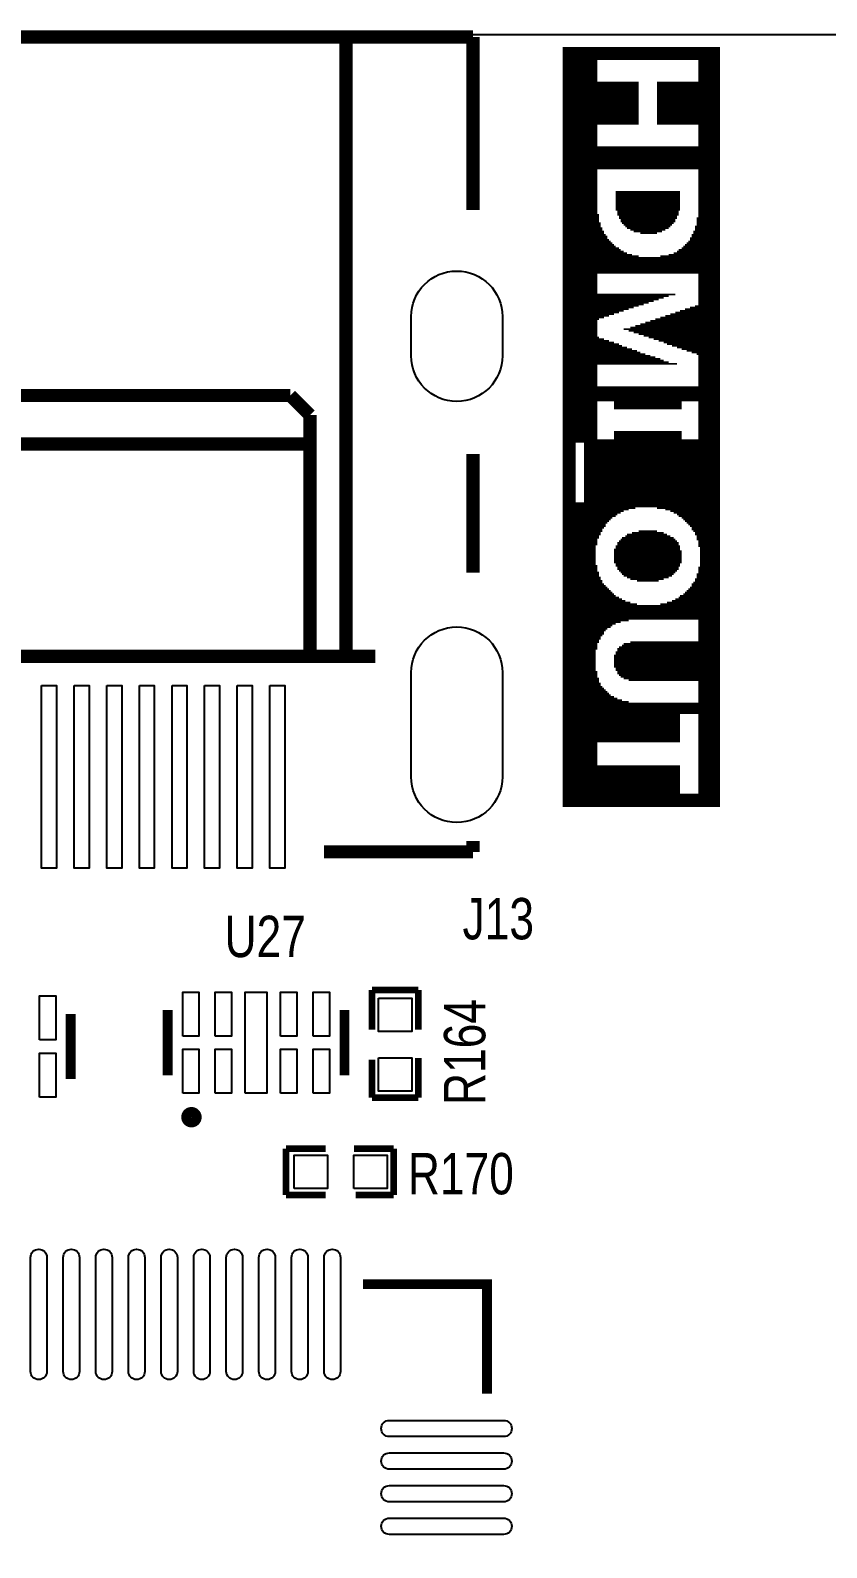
# Model space of a CAD drawing. Extents: x -7 to 215, y -4 to 107.
# Drawn here: x 157.02 to 169.23, y 83.45 to 106.72 of the extents above; entities that cross this region are included whole.
import ezdxf

# ---------------------------------------------------------------- set-up
doc = ezdxf.new("R2010")
doc.units = 0
for name, color, linetype in [('BG_OUTLINE', 3, 'CONTINUOUS'), ('MA_PEN3', 5, 'CONTINUOUS'), ('PG_SILKSCREEN_TOP', 6, 'CONTINUOUS'), ('PIN_TOP', 7, 'CONTINUOUS'), ('RD_SILKSCREEN_TOP', 8, 'CONTINUOUS')]:
    doc.layers.add(name, color=color, linetype=linetype)

msp = doc.modelspace()

# ---------------------------------------------------------------- linework, layer by layer
at = {"layer": 'BG_OUTLINE'}
msp.add_lwpolyline([(96.282764, 8.255), (130.801364, 8.255), (190.206122, 8.255), (214.304372, 8.255), (214.812372, 8.255), (214.964772, 8.255), (214.964772, 106.654092), (214.812372, 106.654092), (214.304372, 106.654092), (190.206122, 106.654092), (143.775938, 106.654092), (0, 106.654092)], dxfattribs=at)
at = {"layer": 'MA_PEN3', "const_width": 0.0254}
for points in [[(165.19017, 106.471212), (165.19017, 94.812612)], [(165.21557, 106.471212), (165.21557, 94.812612)], [(165.24097, 106.471212), (165.24097, 94.812612)], [(165.26637, 106.471212), (165.26637, 94.812612)], [(165.29177, 106.471212), (165.29177, 94.812612)], [(165.31717, 106.471212), (165.31717, 94.812612)], [(165.34257, 106.471212), (165.34257, 94.812612)], [(165.36797, 106.471212), (165.36797, 94.812612)], [(165.39337, 106.471212), (165.39337, 100.400612)], [(165.41877, 106.471212), (165.41877, 100.400612)], [(165.44417, 106.471212), (165.44417, 100.400612)], [(165.46957, 106.471212), (165.46957, 100.400612)], [(165.49497, 106.471212), (165.49497, 100.400612)], [(165.52037, 106.471212), (165.52037, 94.812612)], [(165.54577, 106.471212), (165.54577, 94.812612)], [(165.57117, 106.471212), (165.57117, 94.812612)], [(165.59657, 106.471212), (165.59657, 94.812612)], [(165.62197, 106.471212), (165.62197, 94.812612)], [(165.64737, 106.471212), (165.64737, 94.812612)], [(165.67277, 106.471212), (165.67277, 94.812612)], [(165.69817, 106.471212), (165.69817, 98.825812)], [(165.72357, 106.471212), (165.72357, 106.268012)], [(165.74897, 106.471212), (165.74897, 106.268012)], [(165.77437, 106.471212), (165.77437, 106.268012)], [(165.79977, 106.471212), (165.79977, 106.268012)], [(165.82517, 106.471212), (165.82517, 106.268012)], [(165.85057, 106.471212), (165.85057, 106.268012)], [(165.87597, 106.471212), (165.87597, 106.268012)], [(165.90137, 106.471212), (165.90137, 106.268012)], [(165.92677, 106.471212), (165.92677, 106.268012)], [(165.95217, 106.471212), (165.95217, 106.268012)], [(165.97757, 106.471212), (165.97757, 106.268012)], [(166.00297, 106.471212), (166.00297, 106.268012)], [(166.02837, 106.471212), (166.02837, 106.268012)], [(166.05377, 106.471212), (166.05377, 106.268012)], [(166.07917, 106.471212), (166.07917, 106.268012)], [(166.10457, 106.471212), (166.10457, 106.268012)], [(166.12997, 106.471212), (166.12997, 106.268012)], [(166.15537, 106.471212), (166.15537, 106.268012)], [(166.18077, 106.471212), (166.18077, 106.268012)], [(166.20617, 106.471212), (166.20617, 106.268012)], [(166.23157, 106.471212), (166.23157, 106.268012)], [(166.25697, 106.471212), (166.25697, 106.268012)], [(166.28237, 106.471212), (166.28237, 106.268012)], [(166.30777, 106.471212), (166.30777, 106.268012)], [(166.33317, 106.471212), (166.33317, 106.268012)], [(166.35857, 106.471212), (166.35857, 106.268012)], [(166.38397, 106.471212), (166.38397, 106.268012)], [(166.40937, 106.471212), (166.40937, 106.268012)], [(166.43477, 106.471212), (166.43477, 106.268012)], [(166.46017, 106.471212), (166.46017, 106.268012)], [(166.48557, 106.471212), (166.48557, 106.268012)], [(166.51097, 106.471212), (166.51097, 106.268012)], [(166.53637, 106.471212), (166.53637, 106.268012)], [(166.56177, 106.471212), (166.56177, 106.268012)], [(166.58717, 106.471212), (166.58717, 106.268012)], [(166.61257, 106.471212), (166.61257, 106.268012)], [(166.63797, 106.471212), (166.63797, 106.268012)], [(166.66337, 106.471212), (166.66337, 106.268012)], [(166.68877, 106.471212), (166.68877, 106.268012)], [(166.71417, 106.471212), (166.71417, 106.268012)], [(166.73957, 106.471212), (166.73957, 106.268012)], [(166.76497, 106.471212), (166.76497, 106.268012)], [(166.79037, 106.471212), (166.79037, 106.268012)], [(166.81577, 106.471212), (166.81577, 106.268012)], [(166.84117, 106.471212), (166.84117, 106.268012)], [(166.86657, 106.471212), (166.86657, 106.268012)], [(166.89197, 106.471212), (166.89197, 106.268012)], [(166.91737, 106.471212), (166.91737, 106.268012)], [(166.94277, 106.471212), (166.94277, 106.268012)], [(166.96817, 106.471212), (166.96817, 106.268012)], [(166.99357, 106.471212), (166.99357, 106.268012)], [(167.01897, 106.471212), (167.01897, 106.268012)], [(167.04437, 106.471212), (167.04437, 106.268012)], [(167.06977, 106.471212), (167.06977, 106.268012)], [(167.09517, 106.471212), (167.09517, 106.268012)], [(167.12057, 106.471212), (167.12057, 106.268012)], [(167.14597, 106.471212), (167.14597, 106.268012)], [(167.17137, 106.471212), (167.17137, 106.268012)], [(167.19677, 106.471212), (167.19677, 106.268012)], [(167.22217, 106.471212), (167.22217, 106.268012)], [(167.24757, 106.471212), (167.24757, 106.268012)], [(167.27297, 106.471212), (167.27297, 98.800412)], [(167.29837, 106.471212), (167.29837, 94.812612)], [(167.32377, 106.471212), (167.32377, 94.812612)], [(167.34917, 106.471212), (167.34917, 94.812612)], [(167.37457, 106.471212), (167.37457, 94.812612)], [(167.39997, 106.471212), (167.39997, 94.812612)], [(167.42537, 106.471212), (167.42537, 94.812612)], [(167.45077, 106.471212), (167.45077, 94.812612)], [(167.47617, 106.471212), (167.47617, 94.812612)], [(167.50157, 106.471212), (167.50157, 94.812612)], [(167.52697, 106.471212), (167.52697, 94.812612)], [(167.55237, 106.471212), (167.55237, 94.812612)], [(167.57777, 106.471212), (167.57777, 94.812612)], [(165.72357, 105.937812), (165.72357, 105.277412)], [(165.74897, 105.937812), (165.74897, 105.277412)], [(165.77437, 105.937812), (165.77437, 105.277412)], [(165.79977, 105.937812), (165.79977, 105.277412)], [(165.82517, 105.937812), (165.82517, 105.277412)], [(165.85057, 105.937812), (165.85057, 105.277412)], [(165.87597, 105.937812), (165.87597, 105.277412)], [(165.90137, 105.937812), (165.90137, 105.277412)], [(165.92677, 105.937812), (165.92677, 105.277412)], [(165.95217, 105.937812), (165.95217, 105.277412)], [(165.97757, 105.937812), (165.97757, 105.277412)], [(166.00297, 105.937812), (166.00297, 105.277412)], [(166.02837, 105.937812), (166.02837, 105.277412)], [(166.05377, 105.937812), (166.05377, 105.277412)], [(166.07917, 105.937812), (166.07917, 105.277412)], [(166.10457, 105.937812), (166.10457, 105.277412)], [(166.12997, 105.937812), (166.12997, 105.277412)], [(166.15537, 105.937812), (166.15537, 105.277412)], [(166.18077, 105.937812), (166.18077, 105.277412)], [(166.20617, 105.937812), (166.20617, 105.277412)], [(166.23157, 105.937812), (166.23157, 105.277412)], [(166.25697, 105.937812), (166.25697, 105.277412)], [(166.28237, 105.937812), (166.28237, 105.277412)], [(166.30777, 105.937812), (166.30777, 105.277412)], [(166.33317, 105.937812), (166.33317, 105.277412)], [(166.63797, 105.937812), (166.63797, 105.277412)], [(166.66337, 105.937812), (166.66337, 105.277412)], [(166.68877, 105.937812), (166.68877, 105.277412)], [(166.71417, 105.937812), (166.71417, 105.277412)], [(166.73957, 105.937812), (166.73957, 105.277412)], [(166.76497, 105.937812), (166.76497, 105.277412)], [(166.79037, 105.937812), (166.79037, 105.277412)], [(166.81577, 105.937812), (166.81577, 105.277412)], [(166.84117, 105.937812), (166.84117, 105.277412)], [(166.86657, 105.937812), (166.86657, 105.277412)], [(166.89197, 105.937812), (166.89197, 105.277412)], [(166.91737, 105.937812), (166.91737, 105.277412)], [(166.94277, 105.937812), (166.94277, 105.277412)], [(166.96817, 105.937812), (166.96817, 105.277412)], [(166.99357, 105.937812), (166.99357, 105.277412)], [(167.01897, 105.937812), (167.01897, 105.277412)], [(167.04437, 105.937812), (167.04437, 105.277412)], [(167.06977, 105.937812), (167.06977, 105.277412)], [(167.09517, 105.937812), (167.09517, 105.277412)], [(167.12057, 105.937812), (167.12057, 105.277412)], [(167.14597, 105.937812), (167.14597, 105.277412)], [(167.17137, 105.937812), (167.17137, 105.277412)], [(167.19677, 105.937812), (167.19677, 105.277412)], [(167.22217, 105.937812), (167.22217, 105.277412)], [(167.24757, 105.937812), (167.24757, 105.277412)], [(165.72357, 104.947212), (165.72357, 104.591612)], [(165.74897, 104.947212), (165.74897, 104.591612)], [(165.77437, 104.947212), (165.77437, 104.591612)], [(165.79977, 104.947212), (165.79977, 104.591612)], [(165.82517, 104.947212), (165.82517, 104.591612)], [(165.85057, 104.947212), (165.85057, 104.591612)], [(165.87597, 104.947212), (165.87597, 104.591612)], [(165.90137, 104.947212), (165.90137, 104.591612)], [(165.92677, 104.947212), (165.92677, 104.591612)], [(165.95217, 104.947212), (165.95217, 104.591612)], [(165.97757, 104.947212), (165.97757, 104.591612)], [(166.00297, 104.947212), (166.00297, 104.591612)], [(166.02837, 104.947212), (166.02837, 104.591612)], [(166.05377, 104.947212), (166.05377, 104.591612)], [(166.07917, 104.947212), (166.07917, 104.591612)], [(166.10457, 104.947212), (166.10457, 104.591612)], [(166.12997, 104.947212), (166.12997, 104.591612)], [(166.15537, 104.947212), (166.15537, 104.591612)], [(166.18077, 104.947212), (166.18077, 104.591612)], [(166.20617, 104.947212), (166.20617, 104.591612)], [(166.23157, 104.947212), (166.23157, 104.591612)], [(166.25697, 104.947212), (166.25697, 104.591612)], [(166.28237, 104.947212), (166.28237, 104.591612)], [(166.30777, 104.947212), (166.30777, 104.591612)], [(166.33317, 104.947212), (166.33317, 104.591612)], [(166.35857, 104.947212), (166.35857, 104.591612)], [(166.38397, 104.947212), (166.38397, 104.591612)], [(166.40937, 104.947212), (166.40937, 104.591612)], [(166.43477, 104.947212), (166.43477, 104.591612)], [(166.46017, 104.947212), (166.46017, 104.591612)], [(166.48557, 104.947212), (166.48557, 104.591612)], [(166.51097, 104.947212), (166.51097, 104.591612)], [(166.53637, 104.947212), (166.53637, 104.591612)], [(166.56177, 104.947212), (166.56177, 104.591612)], [(166.58717, 104.947212), (166.58717, 104.591612)], [(166.61257, 104.947212), (166.61257, 104.591612)], [(166.63797, 104.947212), (166.63797, 104.591612)], [(166.66337, 104.947212), (166.66337, 104.591612)], [(166.68877, 104.947212), (166.68877, 104.591612)], [(166.71417, 104.947212), (166.71417, 104.591612)], [(166.73957, 104.947212), (166.73957, 104.591612)], [(166.76497, 104.947212), (166.76497, 104.591612)], [(166.79037, 104.947212), (166.79037, 104.591612)], [(166.81577, 104.947212), (166.81577, 104.591612)], [(166.84117, 104.947212), (166.84117, 104.591612)], [(166.86657, 104.947212), (166.86657, 104.591612)], [(166.89197, 104.947212), (166.89197, 104.591612)], [(166.91737, 104.947212), (166.91737, 104.591612)], [(166.94277, 104.947212), (166.94277, 104.591612)], [(166.96817, 104.947212), (166.96817, 104.591612)], [(166.99357, 104.947212), (166.99357, 104.591612)], [(167.01897, 104.947212), (167.01897, 104.591612)], [(167.04437, 104.947212), (167.04437, 104.591612)], [(167.06977, 104.947212), (167.06977, 104.591612)], [(167.09517, 104.947212), (167.09517, 104.591612)], [(167.12057, 104.947212), (167.12057, 104.591612)], [(167.14597, 104.947212), (167.14597, 104.591612)], [(167.17137, 104.947212), (167.17137, 104.591612)], [(167.19677, 104.947212), (167.19677, 104.591612)], [(167.22217, 104.947212), (167.22217, 104.591612)], [(167.24757, 104.947212), (167.24757, 104.591612)], [(166.00297, 104.261412), (166.00297, 103.956612)], [(166.02837, 104.261412), (166.02837, 103.880412)], [(166.05377, 104.261412), (166.05377, 103.829612)], [(166.07917, 104.261412), (166.07917, 103.778812)], [(166.10457, 104.261412), (166.10457, 103.753412)], [(166.12997, 104.261412), (166.12997, 103.728012)], [(166.15537, 104.261412), (166.15537, 103.702612)], [(166.18077, 104.261412), (166.18077, 103.677212)], [(166.20617, 104.261412), (166.20617, 103.677212)], [(166.23157, 104.261412), (166.23157, 103.651812)], [(166.25697, 104.261412), (166.25697, 103.651812)], [(166.28237, 104.261412), (166.28237, 103.626412)], [(166.30777, 104.261412), (166.30777, 103.626412)], [(166.33317, 104.261412), (166.33317, 103.626412)], [(166.35857, 104.261412), (166.35857, 103.626412)], [(166.38397, 104.261412), (166.38397, 103.601012)], [(166.40937, 104.261412), (166.40937, 103.601012)], [(166.43477, 104.261412), (166.43477, 103.601012)], [(166.46017, 104.261412), (166.46017, 103.601012)], [(166.48557, 104.261412), (166.48557, 103.601012)], [(166.51097, 104.261412), (166.51097, 103.601012)], [(166.53637, 104.261412), (166.53637, 103.601012)], [(166.56177, 104.261412), (166.56177, 103.601012)], [(166.58717, 104.261412), (166.58717, 103.601012)], [(166.61257, 104.261412), (166.61257, 103.601012)], [(166.63797, 104.261412), (166.63797, 103.626412)], [(166.66337, 104.261412), (166.66337, 103.626412)], [(166.68877, 104.261412), (166.68877, 103.626412)], [(166.71417, 104.261412), (166.71417, 103.651812)], [(166.73957, 104.261412), (166.73957, 103.651812)], [(166.76497, 104.261412), (166.76497, 103.677212)], [(166.79037, 104.261412), (166.79037, 103.677212)], [(166.81577, 104.261412), (166.81577, 103.702612)], [(166.84117, 104.261412), (166.84117, 103.728012)], [(166.86657, 104.261412), (166.86657, 103.753412)], [(166.89197, 104.261412), (166.89197, 103.778812)], [(166.91737, 104.261412), (166.91737, 103.829612)], [(166.94277, 104.261412), (166.94277, 103.880412)], [(166.96817, 104.261412), (166.96817, 103.956612)], [(165.72357, 103.905812), (165.72357, 102.991412)], [(167.24757, 103.855012), (167.24757, 102.991412)], [(165.74897, 103.778812), (165.74897, 102.991412)], [(165.77437, 103.702612), (165.77437, 102.991412)], [(165.79977, 103.651812), (165.79977, 102.991412)], [(165.82517, 103.601012), (165.82517, 102.991412)], [(165.85057, 103.575612), (165.85057, 102.991412)], [(167.17137, 103.601012), (167.17137, 102.991412)], [(167.19677, 103.651812), (167.19677, 102.991412)], [(167.22217, 103.728012), (167.22217, 102.991412)], [(165.87597, 103.524812), (165.87597, 102.991412)], [(165.90137, 103.499412), (165.90137, 102.991412)], [(165.92677, 103.474012), (165.92677, 102.991412)], [(165.95217, 103.448612), (165.95217, 102.991412)], [(165.97757, 103.423212), (165.97757, 102.991412)], [(166.00297, 103.397812), (166.00297, 102.991412)], [(166.02837, 103.397812), (166.02837, 102.991412)], [(166.05377, 103.372412), (166.05377, 102.991412)], [(166.07917, 103.347012), (166.07917, 102.991412)], [(166.10457, 103.347012), (166.10457, 102.991412)], [(166.94277, 103.347012), (166.94277, 102.991412)], [(166.96817, 103.372412), (166.96817, 102.991412)], [(166.99357, 103.372412), (166.99357, 102.991412)], [(167.01897, 103.397812), (167.01897, 102.991412)], [(167.04437, 103.423212), (167.04437, 102.991412)], [(167.06977, 103.448612), (167.06977, 102.991412)], [(167.09517, 103.474012), (167.09517, 102.991412)], [(167.12057, 103.499412), (167.12057, 102.991412)], [(167.14597, 103.550212), (167.14597, 102.991412)], [(166.12997, 103.321612), (166.12997, 102.991412)], [(166.15537, 103.321612), (166.15537, 102.991412)], [(166.18077, 103.296212), (166.18077, 102.991412)], [(166.20617, 103.296212), (166.20617, 102.991412)], [(166.23157, 103.296212), (166.23157, 102.991412)], [(166.25697, 103.270812), (166.25697, 102.991412)], [(166.28237, 103.270812), (166.28237, 102.991412)], [(166.30777, 103.270812), (166.30777, 102.991412)], [(166.33317, 103.270812), (166.33317, 102.991412)], [(166.35857, 103.245412), (166.35857, 102.991412)], [(166.38397, 103.245412), (166.38397, 102.991412)], [(166.40937, 103.245412), (166.40937, 102.991412)], [(166.43477, 103.245412), (166.43477, 102.991412)], [(166.46017, 103.245412), (166.46017, 102.991412)], [(166.48557, 103.245412), (166.48557, 102.991412)], [(166.51097, 103.245412), (166.51097, 102.991412)], [(166.53637, 103.245412), (166.53637, 102.991412)], [(166.56177, 103.245412), (166.56177, 102.991412)], [(166.58717, 103.245412), (166.58717, 102.991412)], [(166.61257, 103.245412), (166.61257, 102.991412)], [(166.63797, 103.245412), (166.63797, 102.991412)], [(166.66337, 103.245412), (166.66337, 102.991412)], [(166.68877, 103.270812), (166.68877, 102.991412)], [(166.71417, 103.270812), (166.71417, 102.991412)], [(166.73957, 103.270812), (166.73957, 102.991412)], [(166.76497, 103.270812), (166.76497, 102.991412)], [(166.79037, 103.270812), (166.79037, 102.991412)], [(166.81577, 103.296212), (166.81577, 102.991412)], [(166.84117, 103.296212), (166.84117, 102.991412)], [(166.86657, 103.296212), (166.86657, 102.991412)], [(166.89197, 103.321612), (166.89197, 102.991412)], [(166.91737, 103.321612), (166.91737, 102.991412)], [(165.72357, 102.686612), (165.72357, 102.280212)], [(165.74897, 102.686612), (165.74897, 102.305612)], [(165.77437, 102.686612), (165.77437, 102.305612)], [(165.79977, 102.686612), (165.79977, 102.305612)], [(165.82517, 102.686612), (165.82517, 102.331012)], [(165.85057, 102.686612), (165.85057, 102.331012)], [(165.87597, 102.686612), (165.87597, 102.331012)], [(165.90137, 102.686612), (165.90137, 102.356412)], [(165.92677, 102.686612), (165.92677, 102.356412)], [(165.95217, 102.686612), (165.95217, 102.356412)], [(165.97757, 102.686612), (165.97757, 102.381812)], [(166.00297, 102.686612), (166.00297, 102.381812)], [(166.02837, 102.686612), (166.02837, 102.381812)], [(166.05377, 102.686612), (166.05377, 102.407212)], [(166.07917, 102.686612), (166.07917, 102.407212)], [(166.10457, 102.686612), (166.10457, 102.407212)], [(166.12997, 102.686612), (166.12997, 102.432612)], [(166.15537, 102.686612), (166.15537, 102.432612)], [(166.18077, 102.686612), (166.18077, 102.432612)], [(166.20617, 102.686612), (166.20617, 102.458012)], [(166.23157, 102.686612), (166.23157, 102.458012)], [(166.25697, 102.686612), (166.25697, 102.458012)], [(166.28237, 102.686612), (166.28237, 102.483412)], [(166.30777, 102.686612), (166.30777, 102.483412)], [(166.33317, 102.686612), (166.33317, 102.483412)], [(166.35857, 102.686612), (166.35857, 102.508812)], [(166.38397, 102.686612), (166.38397, 102.508812)], [(166.40937, 102.686612), (166.40937, 102.508812)], [(166.43477, 102.686612), (166.43477, 102.534212)], [(166.46017, 102.686612), (166.46017, 102.534212)], [(166.48557, 102.686612), (166.48557, 102.534212)], [(166.51097, 102.686612), (166.51097, 102.559612)], [(166.53637, 102.686612), (166.53637, 102.559612)], [(166.56177, 102.686612), (166.56177, 102.559612)], [(166.58717, 102.686612), (166.58717, 102.585012)], [(166.61257, 102.686612), (166.61257, 102.585012)], [(166.63797, 102.686612), (166.63797, 102.585012)], [(166.66337, 102.686612), (166.66337, 102.610412)], [(166.68877, 102.686612), (166.68877, 102.610412)], [(166.71417, 102.686612), (166.71417, 102.610412)], [(166.73957, 102.686612), (166.73957, 102.635812)], [(166.76497, 102.686612), (166.76497, 102.635812)], [(166.79037, 102.686612), (166.79037, 102.635812)], [(166.81577, 102.686612), (166.81577, 102.661212)], [(166.84117, 102.686612), (166.84117, 102.661212)], [(166.86657, 102.686612), (166.86657, 102.661212)], [(166.89197, 102.686612), (166.89197, 102.661212)], [(166.91737, 102.407212), (166.91737, 101.873812)], [(166.94277, 102.407212), (166.94277, 101.848412)], [(166.96817, 102.407212), (166.96817, 101.848412)], [(166.99357, 102.432612), (166.99357, 101.848412)], [(167.01897, 102.432612), (167.01897, 101.823012)], [(167.04437, 102.432612), (167.04437, 101.823012)], [(167.06977, 102.458012), (167.06977, 101.823012)], [(167.09517, 102.458012), (167.09517, 101.797612)], [(167.12057, 102.458012), (167.12057, 101.797612)], [(167.14597, 102.483412), (167.14597, 101.797612)], [(167.17137, 102.483412), (167.17137, 101.772212)], [(167.19677, 102.483412), (167.19677, 101.772212)], [(167.22217, 102.508812), (167.22217, 101.772212)], [(167.24757, 102.508812), (167.24757, 101.746812)], [(166.23157, 102.178612), (166.23157, 102.102412)], [(166.25697, 102.178612), (166.25697, 102.102412)], [(166.28237, 102.178612), (166.28237, 102.077012)], [(166.30777, 102.204012), (166.30777, 102.077012)], [(166.33317, 102.204012), (166.33317, 102.077012)], [(166.35857, 102.204012), (166.35857, 102.051612)], [(166.38397, 102.229412), (166.38397, 102.051612)], [(166.40937, 102.229412), (166.40937, 102.051612)], [(166.43477, 102.229412), (166.43477, 102.026212)], [(166.46017, 102.254812), (166.46017, 102.026212)], [(166.48557, 102.254812), (166.48557, 102.026212)], [(166.51097, 102.254812), (166.51097, 102.000812)], [(166.53637, 102.280212), (166.53637, 102.000812)], [(166.56177, 102.280212), (166.56177, 102.000812)], [(166.58717, 102.280212), (166.58717, 101.975412)], [(166.61257, 102.305612), (166.61257, 101.975412)], [(166.63797, 102.305612), (166.63797, 101.975412)], [(166.66337, 102.305612), (166.66337, 101.950012)], [(166.68877, 102.331012), (166.68877, 101.950012)], [(166.71417, 102.331012), (166.71417, 101.950012)], [(166.73957, 102.331012), (166.73957, 101.924612)], [(166.76497, 102.356412), (166.76497, 101.924612)], [(166.79037, 102.356412), (166.79037, 101.899212)], [(166.81577, 102.356412), (166.81577, 101.899212)], [(166.84117, 102.381812), (166.84117, 101.899212)], [(166.86657, 102.381812), (166.86657, 101.873812)], [(166.89197, 102.381812), (166.89197, 101.873812)], [(165.72357, 102.026212), (165.72357, 101.594412)], [(165.74897, 102.000812), (165.74897, 101.594412)], [(165.77437, 102.000812), (165.77437, 101.594412)], [(165.79977, 102.000812), (165.79977, 101.594412)], [(165.82517, 101.975412), (165.82517, 101.594412)], [(165.85057, 101.975412), (165.85057, 101.594412)], [(165.87597, 101.975412), (165.87597, 101.594412)], [(165.90137, 101.950012), (165.90137, 101.594412)], [(165.92677, 101.950012), (165.92677, 101.594412)], [(165.95217, 101.950012), (165.95217, 101.594412)], [(166.12997, 102.153212), (166.12997, 102.127812)], [(166.15537, 102.153212), (166.15537, 102.127812)], [(166.18077, 102.153212), (166.18077, 102.127812)], [(166.20617, 102.153212), (166.20617, 102.102412)], [(165.97757, 101.924612), (165.97757, 101.594412)], [(166.00297, 101.924612), (166.00297, 101.594412)], [(166.02837, 101.924612), (166.02837, 101.594412)], [(166.05377, 101.899212), (166.05377, 101.594412)], [(166.07917, 101.899212), (166.07917, 101.594412)], [(166.10457, 101.873812), (166.10457, 101.594412)], [(166.12997, 101.873812), (166.12997, 101.594412)], [(166.15537, 101.873812), (166.15537, 101.594412)], [(166.18077, 101.848412), (166.18077, 101.594412)], [(166.20617, 101.848412), (166.20617, 101.594412)], [(166.23157, 101.848412), (166.23157, 101.594412)], [(166.25697, 101.823012), (166.25697, 101.594412)], [(166.28237, 101.823012), (166.28237, 101.594412)], [(166.30777, 101.823012), (166.30777, 101.594412)], [(166.33317, 101.797612), (166.33317, 101.594412)], [(166.35857, 101.797612), (166.35857, 101.594412)], [(166.38397, 101.772212), (166.38397, 101.594412)], [(166.40937, 101.772212), (166.40937, 101.594412)], [(166.43477, 101.772212), (166.43477, 101.594412)], [(166.46017, 101.746812), (166.46017, 101.594412)], [(166.48557, 101.746812), (166.48557, 101.594412)], [(166.51097, 101.746812), (166.51097, 101.594412)], [(166.53637, 101.721412), (166.53637, 101.594412)], [(166.56177, 101.721412), (166.56177, 101.594412)], [(166.58717, 101.721412), (166.58717, 101.594412)], [(166.61257, 101.696012), (166.61257, 101.594412)], [(166.63797, 101.696012), (166.63797, 101.594412)], [(166.66337, 101.696012), (166.66337, 101.594412)], [(166.68877, 101.670612), (166.68877, 101.594412)], [(166.71417, 101.670612), (166.71417, 101.594412)], [(166.73957, 101.645212), (166.73957, 101.594412)], [(166.76497, 101.645212), (166.76497, 101.594412)], [(166.79037, 101.645212), (166.79037, 101.594412)], [(166.81577, 101.619812), (166.81577, 101.594412)], [(166.84117, 101.619812), (166.84117, 101.594412)], [(166.86657, 101.619812), (166.86657, 101.594412)], [(166.89197, 101.619812), (166.89197, 101.594412)], [(166.91737, 101.619812), (166.91737, 101.594412)], [(165.72357, 101.264212), (165.72357, 101.035612)], [(165.74897, 101.264212), (165.74897, 101.035612)], [(165.77437, 101.264212), (165.77437, 101.035612)], [(165.79977, 101.264212), (165.79977, 101.035612)], [(165.82517, 101.264212), (165.82517, 101.035612)], [(165.85057, 101.264212), (165.85057, 101.035612)], [(165.87597, 101.264212), (165.87597, 101.035612)], [(165.90137, 101.264212), (165.90137, 101.035612)], [(165.92677, 101.264212), (165.92677, 101.035612)], [(165.95217, 101.264212), (165.95217, 101.035612)], [(165.97757, 101.264212), (165.97757, 100.908612)], [(166.00297, 101.264212), (166.00297, 100.908612)], [(166.02837, 101.264212), (166.02837, 100.908612)], [(166.05377, 101.264212), (166.05377, 100.908612)], [(166.07917, 101.264212), (166.07917, 100.908612)], [(166.10457, 101.264212), (166.10457, 100.908612)], [(166.12997, 101.264212), (166.12997, 100.908612)], [(166.15537, 101.264212), (166.15537, 100.908612)], [(166.18077, 101.264212), (166.18077, 100.908612)], [(166.20617, 101.264212), (166.20617, 100.908612)], [(166.23157, 101.264212), (166.23157, 100.908612)], [(166.25697, 101.264212), (166.25697, 100.908612)], [(166.28237, 101.264212), (166.28237, 100.908612)], [(166.30777, 101.264212), (166.30777, 100.908612)], [(166.33317, 101.264212), (166.33317, 100.908612)], [(166.35857, 101.264212), (166.35857, 100.908612)], [(166.38397, 101.264212), (166.38397, 100.908612)], [(166.40937, 101.264212), (166.40937, 100.908612)], [(166.43477, 101.264212), (166.43477, 100.908612)], [(166.46017, 101.264212), (166.46017, 100.908612)], [(166.48557, 101.264212), (166.48557, 100.908612)], [(166.51097, 101.264212), (166.51097, 100.908612)], [(166.53637, 101.264212), (166.53637, 100.908612)], [(166.56177, 101.264212), (166.56177, 100.908612)], [(166.58717, 101.264212), (166.58717, 100.908612)], [(166.61257, 101.264212), (166.61257, 100.908612)], [(166.63797, 101.264212), (166.63797, 100.908612)], [(166.66337, 101.264212), (166.66337, 100.908612)], [(166.68877, 101.264212), (166.68877, 100.908612)], [(166.71417, 101.264212), (166.71417, 100.908612)], [(166.73957, 101.264212), (166.73957, 100.908612)], [(166.76497, 101.264212), (166.76497, 100.908612)], [(166.79037, 101.264212), (166.79037, 100.908612)], [(166.81577, 101.264212), (166.81577, 100.908612)], [(166.84117, 101.264212), (166.84117, 100.908612)], [(166.86657, 101.264212), (166.86657, 100.908612)], [(166.89197, 101.264212), (166.89197, 100.908612)], [(166.91737, 101.264212), (166.91737, 100.908612)], [(166.94277, 101.264212), (166.94277, 100.908612)], [(166.96817, 101.264212), (166.96817, 100.908612)], [(166.99357, 101.264212), (166.99357, 100.908612)], [(167.01897, 101.264212), (167.01897, 101.035612)], [(167.04437, 101.264212), (167.04437, 101.035612)], [(167.06977, 101.264212), (167.06977, 101.035612)], [(167.09517, 101.264212), (167.09517, 101.035612)], [(167.12057, 101.264212), (167.12057, 101.035612)], [(167.14597, 101.264212), (167.14597, 101.035612)], [(167.17137, 101.264212), (167.17137, 101.035612)], [(167.19677, 101.264212), (167.19677, 101.035612)], [(167.22217, 101.264212), (167.22217, 101.035612)], [(167.24757, 101.264212), (167.24757, 101.035612)], [(165.97757, 100.578412), (165.97757, 99.257612)], [(166.00297, 100.578412), (166.00297, 99.283012)], [(166.02837, 100.578412), (166.02837, 99.308412)], [(166.05377, 100.578412), (166.05377, 99.308412)], [(166.07917, 100.578412), (166.07917, 99.333812)], [(166.10457, 100.578412), (166.10457, 99.333812)], [(166.12997, 100.578412), (166.12997, 99.359212)], [(166.15537, 100.578412), (166.15537, 99.359212)], [(166.18077, 100.578412), (166.18077, 99.359212)], [(166.20617, 100.578412), (166.20617, 99.384612)], [(166.23157, 100.578412), (166.23157, 99.384612)], [(166.25697, 100.578412), (166.25697, 99.384612)], [(166.28237, 100.578412), (166.28237, 99.384612)], [(166.30777, 100.578412), (166.30777, 99.410012)], [(166.33317, 100.578412), (166.33317, 99.410012)], [(166.35857, 100.578412), (166.35857, 99.410012)], [(166.38397, 100.578412), (166.38397, 99.410012)], [(166.40937, 100.578412), (166.40937, 99.410012)], [(166.43477, 100.578412), (166.43477, 99.410012)], [(166.46017, 100.578412), (166.46017, 99.410012)], [(166.48557, 100.578412), (166.48557, 99.410012)], [(166.51097, 100.578412), (166.51097, 99.410012)], [(166.53637, 100.578412), (166.53637, 99.410012)], [(166.56177, 100.578412), (166.56177, 99.410012)], [(166.58717, 100.578412), (166.58717, 99.410012)], [(166.61257, 100.578412), (166.61257, 99.410012)], [(166.63797, 100.578412), (166.63797, 99.384612)], [(166.66337, 100.578412), (166.66337, 99.384612)], [(166.68877, 100.578412), (166.68877, 99.384612)], [(166.71417, 100.578412), (166.71417, 99.384612)], [(166.73957, 100.578412), (166.73957, 99.384612)], [(166.76497, 100.578412), (166.76497, 99.359212)], [(166.79037, 100.578412), (166.79037, 99.359212)], [(166.81577, 100.578412), (166.81577, 99.359212)], [(166.84117, 100.578412), (166.84117, 99.333812)], [(166.86657, 100.578412), (166.86657, 99.333812)], [(166.89197, 100.578412), (166.89197, 99.308412)], [(166.91737, 100.578412), (166.91737, 99.308412)], [(166.94277, 100.578412), (166.94277, 99.283012)], [(166.96817, 100.578412), (166.96817, 99.257612)], [(166.99357, 100.578412), (166.99357, 99.257612)], [(165.72357, 100.451412), (165.72357, 98.927412)], [(165.74897, 100.451412), (165.74897, 98.978212)], [(165.77437, 100.451412), (165.77437, 99.029012)], [(165.79977, 100.451412), (165.79977, 99.079812)], [(165.82517, 100.451412), (165.82517, 99.105212)], [(165.85057, 100.451412), (165.85057, 99.156012)], [(165.87597, 100.451412), (165.87597, 99.181412)], [(165.90137, 100.451412), (165.90137, 99.206812)], [(165.92677, 100.451412), (165.92677, 99.232212)], [(165.95217, 100.451412), (165.95217, 99.257612)], [(167.01897, 100.451412), (167.01897, 99.232212)], [(167.04437, 100.451412), (167.04437, 99.206812)], [(167.06977, 100.451412), (167.06977, 99.181412)], [(167.09517, 100.451412), (167.09517, 99.156012)], [(167.12057, 100.451412), (167.12057, 99.130612)], [(167.14597, 100.451412), (167.14597, 99.105212)], [(167.17137, 100.451412), (167.17137, 99.054412)], [(167.19677, 100.451412), (167.19677, 99.029012)], [(167.22217, 100.451412), (167.22217, 98.978212)], [(167.24757, 100.451412), (167.24757, 98.902012)], [(165.39337, 99.486212), (165.39337, 94.812612)], [(165.41877, 99.486212), (165.41877, 94.812612)], [(165.44417, 99.486212), (165.44417, 94.812612)], [(165.46957, 99.486212), (165.46957, 94.812612)], [(165.49497, 99.486212), (165.49497, 94.812612)], [(166.07917, 98.927412), (166.07917, 98.394012)], [(166.10457, 98.952812), (166.10457, 98.368612)], [(166.12997, 98.952812), (166.12997, 98.343212)], [(166.15537, 98.978212), (166.15537, 98.343212)], [(166.18077, 99.003612), (166.18077, 98.317812)], [(166.20617, 99.003612), (166.20617, 98.317812)], [(166.23157, 99.003612), (166.23157, 98.292412)], [(166.25697, 99.029012), (166.25697, 98.292412)], [(166.28237, 99.029012), (166.28237, 98.292412)], [(166.30777, 99.029012), (166.30777, 98.292412)], [(166.33317, 99.029012), (166.33317, 98.267012)], [(166.35857, 99.054412), (166.35857, 98.267012)], [(166.38397, 99.054412), (166.38397, 98.267012)], [(166.40937, 99.054412), (166.40937, 98.267012)], [(166.43477, 99.054412), (166.43477, 98.267012)], [(166.46017, 99.054412), (166.46017, 98.267012)], [(166.48557, 99.054412), (166.48557, 98.267012)], [(166.51097, 99.054412), (166.51097, 98.267012)], [(166.53637, 99.054412), (166.53637, 98.267012)], [(166.56177, 99.054412), (166.56177, 98.267012)], [(166.58717, 99.054412), (166.58717, 98.267012)], [(166.61257, 99.054412), (166.61257, 98.267012)], [(166.63797, 99.029012), (166.63797, 98.267012)], [(166.66337, 99.029012), (166.66337, 98.292412)], [(166.68877, 99.029012), (166.68877, 98.292412)], [(166.71417, 99.029012), (166.71417, 98.292412)], [(166.73957, 99.003612), (166.73957, 98.317812)], [(166.76497, 99.003612), (166.76497, 98.317812)], [(166.79037, 98.978212), (166.79037, 98.317812)], [(166.81577, 98.978212), (166.81577, 98.343212)], [(166.84117, 98.952812), (166.84117, 98.343212)], [(166.86657, 98.952812), (166.86657, 98.368612)], [(166.89197, 98.927412), (166.89197, 98.394012)], [(165.97757, 98.775012), (165.97757, 98.546412)], [(166.00297, 98.825812), (166.00297, 98.495612)], [(166.02837, 98.876612), (166.02837, 98.444812)], [(166.05377, 98.902012), (166.05377, 98.419412)], [(166.91737, 98.902012), (166.91737, 98.419412)], [(166.94277, 98.876612), (166.94277, 98.444812)], [(166.96817, 98.825812), (166.96817, 98.495612)], [(166.99357, 98.749612), (166.99357, 98.546412)], [(165.69817, 98.521012), (165.69817, 97.225612)], [(167.27297, 98.495612), (167.27297, 94.812612)], [(165.72357, 98.419412), (165.72357, 97.327212)], [(165.74897, 98.343212), (165.74897, 97.378012)], [(165.77437, 98.292412), (165.77437, 97.428812)], [(165.79977, 98.241612), (165.79977, 97.454212)], [(165.82517, 98.216212), (165.82517, 97.505012)], [(167.17137, 98.241612), (167.17137, 97.682812)], [(167.19677, 98.267012), (167.19677, 97.682812)], [(167.22217, 98.317812), (167.22217, 97.682812)], [(167.24757, 98.394012), (167.24757, 97.682812)], [(165.85057, 98.190812), (165.85057, 97.530412)], [(165.87597, 98.165412), (165.87597, 97.555812)], [(165.90137, 98.140012), (165.90137, 97.555812)], [(165.92677, 98.114612), (165.92677, 97.581212)], [(165.95217, 98.089212), (165.95217, 97.606612)], [(165.97757, 98.063812), (165.97757, 97.606612)], [(166.00297, 98.038412), (166.00297, 97.632012)], [(166.02837, 98.038412), (166.02837, 97.632012)], [(166.05377, 98.013012), (166.05377, 97.632012)], [(166.07917, 98.013012), (166.07917, 97.657412)], [(166.10457, 97.987612), (166.10457, 97.657412)], [(166.12997, 97.987612), (166.12997, 97.657412)], [(166.86657, 97.987612), (166.86657, 97.682812)], [(166.89197, 97.987612), (166.89197, 97.682812)], [(166.91737, 98.013012), (166.91737, 97.682812)], [(166.94277, 98.013012), (166.94277, 97.682812)], [(166.96817, 98.038412), (166.96817, 97.682812)], [(166.99357, 98.063812), (166.99357, 97.682812)], [(167.01897, 98.063812), (167.01897, 97.682812)], [(167.04437, 98.089212), (167.04437, 97.682812)], [(167.06977, 98.114612), (167.06977, 97.682812)], [(167.09517, 98.140012), (167.09517, 97.682812)], [(167.12057, 98.165412), (167.12057, 97.682812)], [(167.14597, 98.190812), (167.14597, 97.682812)], [(166.15537, 97.962212), (166.15537, 97.657412)], [(166.18077, 97.962212), (166.18077, 97.657412)], [(166.20617, 97.962212), (166.20617, 97.682812)], [(166.23157, 97.936812), (166.23157, 97.682812)], [(166.25697, 97.936812), (166.25697, 97.682812)], [(166.28237, 97.936812), (166.28237, 97.682812)], [(166.30777, 97.936812), (166.30777, 97.682812)], [(166.33317, 97.911412), (166.33317, 97.682812)], [(166.35857, 97.911412), (166.35857, 97.682812)], [(166.38397, 97.911412), (166.38397, 97.682812)], [(166.40937, 97.911412), (166.40937, 97.682812)], [(166.43477, 97.911412), (166.43477, 97.682812)], [(166.46017, 97.911412), (166.46017, 97.682812)], [(166.48557, 97.911412), (166.48557, 97.682812)], [(166.51097, 97.911412), (166.51097, 97.682812)], [(166.53637, 97.911412), (166.53637, 97.682812)], [(166.56177, 97.911412), (166.56177, 97.682812)], [(166.58717, 97.911412), (166.58717, 97.682812)], [(166.61257, 97.911412), (166.61257, 97.682812)], [(166.63797, 97.911412), (166.63797, 97.682812)], [(166.66337, 97.911412), (166.66337, 97.682812)], [(166.68877, 97.936812), (166.68877, 97.682812)], [(166.71417, 97.936812), (166.71417, 97.682812)], [(166.73957, 97.936812), (166.73957, 97.682812)], [(166.76497, 97.936812), (166.76497, 97.682812)], [(166.79037, 97.962212), (166.79037, 97.682812)], [(166.81577, 97.962212), (166.81577, 97.682812)], [(166.84117, 97.962212), (166.84117, 97.682812)], [(166.05377, 97.276412), (166.05377, 96.819212)], [(166.07917, 97.276412), (166.07917, 96.793812)], [(166.10457, 97.301812), (166.10457, 96.793812)], [(166.12997, 97.327212), (166.12997, 96.768412)], [(166.15537, 97.327212), (166.15537, 96.768412)], [(166.18077, 97.327212), (166.18077, 96.768412)], [(166.20617, 97.327212), (166.20617, 96.743012)], [(166.23157, 97.352612), (166.23157, 96.743012)], [(166.25697, 97.352612), (166.25697, 96.743012)], [(166.28237, 97.352612), (166.28237, 96.743012)], [(166.30777, 97.352612), (166.30777, 96.743012)], [(166.33317, 97.352612), (166.33317, 96.743012)], [(166.35857, 97.352612), (166.35857, 96.743012)], [(166.38397, 97.352612), (166.38397, 96.743012)], [(166.40937, 97.352612), (166.40937, 96.743012)], [(166.43477, 97.352612), (166.43477, 96.743012)], [(166.46017, 97.352612), (166.46017, 96.743012)], [(166.48557, 97.352612), (166.48557, 96.743012)], [(166.51097, 97.352612), (166.51097, 96.743012)], [(166.53637, 97.352612), (166.53637, 96.743012)], [(166.56177, 97.352612), (166.56177, 96.743012)], [(166.58717, 97.352612), (166.58717, 96.743012)], [(166.61257, 97.352612), (166.61257, 96.743012)], [(166.63797, 97.352612), (166.63797, 96.743012)], [(166.66337, 97.352612), (166.66337, 96.743012)], [(166.68877, 97.352612), (166.68877, 96.743012)], [(166.71417, 97.352612), (166.71417, 96.743012)], [(166.73957, 97.352612), (166.73957, 96.743012)], [(166.76497, 97.352612), (166.76497, 96.743012)], [(166.79037, 97.352612), (166.79037, 96.743012)], [(166.81577, 97.352612), (166.81577, 96.743012)], [(166.84117, 97.352612), (166.84117, 96.743012)], [(166.86657, 97.352612), (166.86657, 96.743012)], [(166.89197, 97.352612), (166.89197, 96.743012)], [(166.91737, 97.352612), (166.91737, 96.743012)], [(166.94277, 97.352612), (166.94277, 96.743012)], [(166.96817, 97.352612), (166.96817, 96.743012)], [(166.99357, 97.352612), (166.99357, 96.743012)], [(167.01897, 97.352612), (167.01897, 96.743012)], [(167.04437, 97.352612), (167.04437, 96.743012)], [(167.06977, 97.352612), (167.06977, 96.743012)], [(167.09517, 97.352612), (167.09517, 96.743012)], [(167.12057, 97.352612), (167.12057, 96.743012)], [(167.14597, 97.352612), (167.14597, 96.743012)], [(167.17137, 97.352612), (167.17137, 96.743012)], [(167.19677, 97.352612), (167.19677, 96.743012)], [(167.22217, 97.352612), (167.22217, 96.743012)], [(167.24757, 97.352612), (167.24757, 96.743012)], [(165.97757, 97.149412), (165.97757, 96.946212)], [(166.00297, 97.200212), (166.00297, 96.895412)], [(166.02837, 97.251012), (166.02837, 96.844612)], [(165.69817, 96.895412), (165.69817, 94.812612)], [(165.72357, 96.793812), (165.72357, 95.803212)], [(165.74897, 96.717612), (165.74897, 95.803212)], [(165.77437, 96.666812), (165.77437, 95.803212)], [(165.79977, 96.641412), (165.79977, 95.803212)], [(165.82517, 96.616012), (165.82517, 95.803212)], [(165.85057, 96.590612), (165.85057, 95.803212)], [(165.87597, 96.565212), (165.87597, 95.803212)], [(165.90137, 96.539812), (165.90137, 95.803212)], [(165.92677, 96.514412), (165.92677, 95.803212)], [(165.95217, 96.514412), (165.95217, 95.803212)], [(165.97757, 96.489012), (165.97757, 95.803212)], [(166.00297, 96.489012), (166.00297, 95.803212)], [(166.02837, 96.463612), (166.02837, 95.803212)], [(166.05377, 96.463612), (166.05377, 95.803212)], [(166.07917, 96.463612), (166.07917, 95.803212)], [(166.10457, 96.438212), (166.10457, 95.803212)], [(166.12997, 96.438212), (166.12997, 95.803212)], [(166.15537, 96.438212), (166.15537, 95.803212)], [(166.18077, 96.438212), (166.18077, 95.803212)], [(166.20617, 96.412812), (166.20617, 95.803212)], [(166.23157, 96.412812), (166.23157, 95.803212)], [(166.25697, 96.412812), (166.25697, 95.803212)], [(166.28237, 96.412812), (166.28237, 95.803212)], [(166.30777, 96.412812), (166.30777, 95.803212)], [(166.33317, 96.412812), (166.33317, 95.803212)], [(166.35857, 96.412812), (166.35857, 95.803212)], [(166.38397, 96.412812), (166.38397, 95.803212)], [(166.40937, 96.412812), (166.40937, 95.803212)], [(166.43477, 96.412812), (166.43477, 95.803212)], [(166.46017, 96.412812), (166.46017, 95.803212)], [(166.48557, 96.412812), (166.48557, 95.803212)], [(166.51097, 96.412812), (166.51097, 95.803212)], [(166.53637, 96.412812), (166.53637, 95.803212)], [(166.56177, 96.412812), (166.56177, 95.803212)], [(166.58717, 96.412812), (166.58717, 95.803212)], [(166.61257, 96.412812), (166.61257, 95.803212)], [(166.63797, 96.412812), (166.63797, 95.803212)], [(166.66337, 96.412812), (166.66337, 95.803212)], [(166.68877, 96.412812), (166.68877, 95.803212)], [(166.71417, 96.412812), (166.71417, 95.803212)], [(166.73957, 96.412812), (166.73957, 95.803212)], [(166.76497, 96.412812), (166.76497, 95.803212)], [(166.79037, 96.412812), (166.79037, 95.803212)], [(166.81577, 96.412812), (166.81577, 95.803212)], [(166.84117, 96.412812), (166.84117, 95.803212)], [(166.86657, 96.412812), (166.86657, 95.803212)], [(166.89197, 96.412812), (166.89197, 95.803212)], [(166.91737, 96.412812), (166.91737, 95.803212)], [(166.94277, 96.412812), (166.94277, 95.803212)], [(166.96817, 96.412812), (166.96817, 95.803212)], [(166.99357, 96.412812), (166.99357, 96.235012)], [(167.01897, 96.412812), (167.01897, 96.235012)], [(167.04437, 96.412812), (167.04437, 96.235012)], [(167.06977, 96.412812), (167.06977, 96.235012)], [(167.09517, 96.412812), (167.09517, 96.235012)], [(167.12057, 96.412812), (167.12057, 96.235012)], [(167.14597, 96.412812), (167.14597, 96.235012)], [(167.17137, 96.412812), (167.17137, 96.235012)], [(167.19677, 96.412812), (167.19677, 96.235012)], [(167.22217, 96.412812), (167.22217, 96.235012)], [(167.24757, 96.412812), (167.24757, 96.235012)], [(165.72357, 95.447612), (165.72357, 94.812612)], [(165.74897, 95.447612), (165.74897, 94.812612)], [(165.77437, 95.447612), (165.77437, 94.812612)], [(165.79977, 95.447612), (165.79977, 94.812612)], [(165.82517, 95.447612), (165.82517, 94.812612)], [(165.85057, 95.447612), (165.85057, 94.812612)], [(165.87597, 95.447612), (165.87597, 94.812612)], [(165.90137, 95.447612), (165.90137, 94.812612)], [(165.92677, 95.447612), (165.92677, 94.812612)], [(165.95217, 95.447612), (165.95217, 94.812612)], [(165.97757, 95.447612), (165.97757, 94.812612)], [(166.00297, 95.447612), (166.00297, 94.812612)], [(166.02837, 95.447612), (166.02837, 94.812612)], [(166.05377, 95.447612), (166.05377, 94.812612)], [(166.07917, 95.447612), (166.07917, 94.812612)], [(166.10457, 95.447612), (166.10457, 94.812612)], [(166.12997, 95.447612), (166.12997, 94.812612)], [(166.15537, 95.447612), (166.15537, 94.812612)], [(166.18077, 95.447612), (166.18077, 94.812612)], [(166.20617, 95.447612), (166.20617, 94.812612)], [(166.23157, 95.447612), (166.23157, 94.812612)], [(166.25697, 95.447612), (166.25697, 94.812612)], [(166.28237, 95.447612), (166.28237, 94.812612)], [(166.30777, 95.447612), (166.30777, 94.812612)], [(166.33317, 95.447612), (166.33317, 94.812612)], [(166.35857, 95.447612), (166.35857, 94.812612)], [(166.38397, 95.447612), (166.38397, 94.812612)], [(166.40937, 95.447612), (166.40937, 94.812612)], [(166.43477, 95.447612), (166.43477, 94.812612)], [(166.46017, 95.447612), (166.46017, 94.812612)], [(166.48557, 95.447612), (166.48557, 94.812612)], [(166.51097, 95.447612), (166.51097, 94.812612)], [(166.53637, 95.447612), (166.53637, 94.812612)], [(166.56177, 95.447612), (166.56177, 94.812612)], [(166.58717, 95.447612), (166.58717, 94.812612)], [(166.61257, 95.447612), (166.61257, 94.812612)], [(166.63797, 95.447612), (166.63797, 94.812612)], [(166.66337, 95.447612), (166.66337, 94.812612)], [(166.68877, 95.447612), (166.68877, 94.812612)], [(166.71417, 95.447612), (166.71417, 94.812612)], [(166.73957, 95.447612), (166.73957, 94.812612)], [(166.76497, 95.447612), (166.76497, 94.812612)], [(166.79037, 95.447612), (166.79037, 94.812612)], [(166.81577, 95.447612), (166.81577, 94.812612)], [(166.84117, 95.447612), (166.84117, 94.812612)], [(166.86657, 95.447612), (166.86657, 94.812612)], [(166.89197, 95.447612), (166.89197, 94.812612)], [(166.91737, 95.447612), (166.91737, 94.812612)], [(166.94277, 95.447612), (166.94277, 94.812612)], [(166.96817, 95.447612), (166.96817, 94.812612)], [(166.99357, 95.015812), (166.99357, 94.812612)], [(167.01897, 95.015812), (167.01897, 94.812612)], [(167.04437, 95.015812), (167.04437, 94.812612)], [(167.06977, 95.015812), (167.06977, 94.812612)], [(167.09517, 95.015812), (167.09517, 94.812612)], [(167.12057, 95.015812), (167.12057, 94.812612)], [(167.14597, 95.015812), (167.14597, 94.812612)], [(167.17137, 95.015812), (167.17137, 94.812612)], [(167.19677, 95.015812), (167.19677, 94.812612)], [(167.22217, 95.015812), (167.22217, 94.812612)], [(167.24757, 95.015812), (167.24757, 94.812612)]]:
    msp.add_lwpolyline(points, dxfattribs=at)
at = {"layer": 'PG_SILKSCREEN_TOP'}
for points, const_width in [([(148.806916, 106.62285), (163.806886, 106.62285)], 0.2032), ([(161.858198, 106.62285), (161.858198, 97.122742)], 0.2032), ([(163.806886, 106.62285), (163.806886, 103.968804)], 0.2032), ([(151.607012, 101.122734), (161.00679, 101.122734)], 0.2032), ([(161.00679, 101.122734), (161.307018, 100.82276)], 0.2032), ([(161.307018, 100.82276), (161.307018, 97.122742)], 0.2032), ([(151.306784, 100.378006), (161.307018, 100.378006)], 0.2032), ([(163.806886, 100.223828), (163.806886, 98.406204)], 0.2032), ([(150.306786, 97.122742), (162.307016, 97.122742)], 0.2032), ([(163.806886, 94.289118), (163.806886, 94.122748)], 0.2032), ([(163.806886, 94.122748), (161.520886, 94.122748)], 0.2032), ([(162.25647, 92.003372), (162.25647, 91.393772)], 0.1016), ([(162.96767, 92.003372), (162.25647, 92.003372)], 0.1016), ([(162.96767, 92.003372), (162.96767, 91.393772)], 0.1016), ([(157.640528, 91.637358), (157.640528, 90.637106)], 0.1524), ([(159.125412, 90.695526), (159.125412, 91.695778)], 0.1524), ([(161.836608, 91.695778), (161.836608, 90.695526)], 0.1524), ([(162.96767, 90.961972), (162.96767, 90.352372)], 0.1016), ([(162.25647, 90.352372), (162.25647, 90.936572)], 0.1016), ([(162.96767, 90.352372), (162.25647, 90.352372)], 0.1016), ([(160.93821, 89.570052), (161.54781, 89.570052)], 0.1016), ([(160.93821, 89.570052), (160.93821, 88.858852)], 0.1016), ([(161.97961, 89.570052), (162.58921, 89.570052)], 0.1016), ([(162.58921, 89.570052), (162.58921, 88.858852)], 0.1016), ([(160.93821, 88.858852), (161.54781, 88.858852)], 0.1016), ([(162.58921, 88.858852), (162.00501, 88.858852)], 0.1016), ([(162.118294, 87.491824), (164.018214, 87.491824), (164.018214, 85.812884)], 0.1524)]:
    msp.add_lwpolyline(points, dxfattribs=dict(at, const_width=const_width))
at = {"layer": 'PG_SILKSCREEN_TOP', "const_width": 0.1524}
msp.add_lwpolyline([(159.570674, 90.052652, 1), (159.410146, 90.052652, 1)], format="xyb", close=True, dxfattribs=at)
at = {"layer": 'PIN_TOP'}
for points in [[(162.856926, 101.732842), (162.856926, 102.33279, -1), (164.256974, 102.33279), (164.256974, 101.732842, -1)], [(162.856926, 95.272733), (162.856926, 96.872679, -1), (164.256974, 96.872679), (164.256974, 95.272733, -1)], [(157.024578, 86.152482), (157.024578, 87.902542, -1), (157.274514, 87.902542), (157.274514, 86.152482, -1)], [(157.52445, 86.152482), (157.52445, 87.902542, -1), (157.774386, 87.902542), (157.774386, 86.152482, -1)], [(158.024576, 86.152482), (158.024576, 87.902542, -1), (158.274512, 87.902542), (158.274512, 86.152482, -1)], [(158.524448, 86.152482), (158.524448, 87.902542, -1), (158.774384, 87.902542), (158.774384, 86.152482, -1)], [(159.024574, 86.152482), (159.024574, 87.902542, -1), (159.27451, 87.902542), (159.27451, 86.152482, -1)], [(159.524446, 86.152482), (159.524446, 87.902542, -1), (159.774382, 87.902542), (159.774382, 86.152482, -1)], [(160.024572, 86.152482), (160.024572, 87.902542, -1), (160.274508, 87.902542), (160.274508, 86.152482, -1)], [(160.524444, 86.152482), (160.524444, 87.902542, -1), (160.77438, 87.902542), (160.77438, 86.152482, -1)], [(161.02457, 86.152482), (161.02457, 87.902542, -1), (161.274506, 87.902542), (161.274506, 86.152482, -1)], [(161.524442, 86.152482), (161.524442, 87.902542, -1), (161.774378, 87.902542), (161.774378, 86.152482, -1)], [(162.52444, 85.40242), (164.2745, 85.40242, -1), (164.2745, 85.152484), (162.52444, 85.152484, -1)], [(162.52444, 84.902548), (164.2745, 84.902548, -1), (164.2745, 84.652612), (162.52444, 84.652612, -1)], [(162.52444, 84.402422), (164.2745, 84.402422, -1), (164.2745, 84.152486), (162.52444, 84.152486, -1)], [(162.52444, 83.90255), (164.2745, 83.90255, -1), (164.2745, 83.652614), (162.52444, 83.652614, -1)]]:
    msp.add_lwpolyline(points, format="xyb", close=True, dxfattribs=at)
for points in [[(157.192472, 96.672654), (157.421072, 96.672654), (157.421072, 93.872558), (157.192472, 93.872558)], [(157.692598, 96.672654), (157.921198, 96.672654), (157.921198, 93.872558), (157.692598, 93.872558)], [(158.19247, 96.672654), (158.42107, 96.672654), (158.42107, 93.872558), (158.19247, 93.872558)], [(158.692596, 96.672654), (158.921196, 96.672654), (158.921196, 93.872558), (158.692596, 93.872558)], [(159.192468, 96.672654), (159.421068, 96.672654), (159.421068, 93.872558), (159.192468, 93.872558)], [(159.692594, 96.672654), (159.921194, 96.672654), (159.921194, 93.872558), (159.692594, 93.872558)], [(160.192466, 96.672654), (160.421066, 96.672654), (160.421066, 93.872558), (160.192466, 93.872558)], [(160.692592, 96.672654), (160.921192, 96.672654), (160.921192, 93.872558), (160.692592, 93.872558)], [(159.356044, 91.295474), (159.356044, 91.970606), (159.60598, 91.970606), (159.60598, 91.295474)], [(159.855916, 91.295474), (159.855916, 91.970606), (160.105852, 91.970606), (160.105852, 91.295474)], [(160.31591, 90.420952), (160.31591, 91.970352), (160.64611, 91.970352), (160.64611, 90.420952)], [(160.856168, 91.295474), (160.856168, 91.970606), (161.106104, 91.970606), (161.106104, 91.295474)], [(161.35604, 91.295474), (161.35604, 91.970606), (161.605976, 91.970606), (161.605976, 91.295474)], [(157.15996, 91.237054), (157.15996, 91.912186), (157.409896, 91.912186), (157.409896, 91.237054)], [(162.35807, 91.876372), (162.86607, 91.876372), (162.86607, 91.368372), (162.35807, 91.368372)], [(157.15996, 90.362278), (157.15996, 91.03741), (157.409896, 91.03741), (157.409896, 90.362278)], [(159.356044, 90.420698), (159.356044, 91.09583), (159.60598, 91.09583), (159.60598, 90.420698)], [(159.855916, 90.420698), (159.855916, 91.09583), (160.105852, 91.09583), (160.105852, 90.420698)], [(160.856168, 90.420698), (160.856168, 91.09583), (161.106104, 91.09583), (161.106104, 90.420698)], [(161.35604, 90.420698), (161.35604, 91.09583), (161.605976, 91.09583), (161.605976, 90.420698)], [(162.35807, 90.961972), (162.86607, 90.961972), (162.86607, 90.453972), (162.35807, 90.453972)], [(161.06521, 88.960452), (161.06521, 89.468452), (161.57321, 89.468452), (161.57321, 88.960452)], [(161.97961, 88.960452), (161.97961, 89.468452), (162.48761, 89.468452), (162.48761, 88.960452)]]:
    msp.add_lwpolyline(points, close=True, dxfattribs=at)

# ---------------------------------------------------------------- texts
at = {"layer": 'RD_SILKSCREEN_TOP', "width": 0.8}
for s, p in [('J13', (163.64585, 92.780612)), ('U27', (159.99841, 92.50807)), ('R170', (162.80765, 88.869012))]:
    msp.add_text(s, height=0.635, dxfattribs=at).set_placement(p)
msp.add_text('R164', height=0.635, rotation=90, dxfattribs=at).set_placement((163.994846, 90.240612))

doc.saveas('drawing.dxf')
